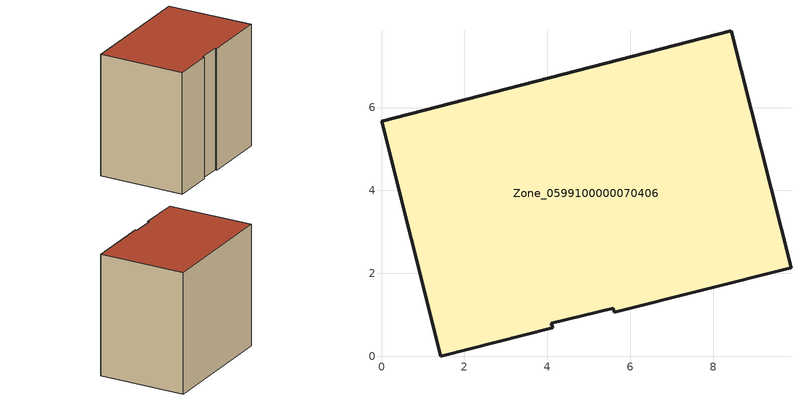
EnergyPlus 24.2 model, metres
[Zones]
Zone_0599100000070406
 floor ground (C_G): 5.62,1.06 5.59,1.16 4.1,0.8 4.13,0.68 1.43,0 0,5.67 8.44,7.85 9.88,2.13 z0
 wall outside (C_F): 5.62,1.06 9.88,2.13 8.44,7.85 0,5.67 1.43,0 4.13,0.68 4.1,0.8 5.59,1.16 5.62,1.06 z0:8.23
 roof outside (C_R): 5.59,1.16 5.62,1.06 9.88,2.13 8.44,7.85 0,5.67 1.43,0 4.13,0.68 4.1,0.8 z8.23
[BUILDING]
Pand.0599100000070406: North Axis=0; Terrain=City; Loads Convergence Tolerance Value=0.04; Temperature Convergence Tolerance Value=0.4; Solar Distribution=FullExterior; Maximum Number of Warmup Days=25; Minimum Number of Warmup Days=1
[Site:Location]
Rotterdam.The.Hague.AP_ZH_NLD Design_Conditions: Latitude=51.96; Longitude=4.45; Time Zone=1; Elevation=-4.5
[SITE:GROUNDTEMPERATURE:BUILDINGSURFACE]
18, 18, 18, 18, 18, 18, 18, 18, 18, 18, 18, 18
[MATERIAL] Thermal Absorptance=0.9; Solar Absorptance=0.7; Visible Absorptance=0.7
Name | Roughness | Thickness | Conductivity | Density | Specific Heat
G.TC.1975-1991 | MediumSmooth | 0.15 | 0.288461 | 540 | 1210
F.TC.1975-1991 | Rough | 0.3 | 0.230769 | 1920 | 840
R.TC.1975-1991 | MediumRough | 0.2 | 0.153846 | 1500 | 1000
[CONSTRUCTION]
C_G: G.TC.1975-1991
C_F: F.TC.1975-1991
C_R: R.TC.1975-1991
[ZONE]
Zone_0599100000070406: Type=1; Multiplier=1; Ceiling Height=Autocalculate; Volume=Autocalculate; Floor Area=autocalculate; Part of Total Floor Area=Yes
[ZONEINFILTRATION:DESIGNFLOWRATE]
Infil_Zone_0599100000070406: Zone or ZoneList or Space or SpaceList=Zone_0599100000070406; Schedule=AlwaysOn; Design Flow Rate Calculation Method=Flow/Area; Flow Rate per Floor Area=0.003; Constant Term Coefficient=1; Temperature Term Coefficient=0; Velocity Term Coefficient=0; Velocity Squared Term Coefficient=0
[HVACTEMPLATE:ZONE:IDEALLOADSAIRSYSTEM]
Zone_0599100000070406: Maximum Heating Supply Air Temperature=50; Minimum Cooling Supply Air Temperature=13; Maximum Heating Supply Air Humidity Ratio=0.0156; Minimum Cooling Supply Air Humidity Ratio=0.0077; Heating Limit=NoLimit; Cooling Limit=NoLimit; Dehumidification Control Type=ConstantSensibleHeatRatio; Cooling Sensible Heat Ratio=0.7; Dehumidification Setpoint=60; Humidification Control Type=None; Humidification Setpoint=30; Outdoor Air Method=None; Outdoor Air Flow Rate per Person=0.00944; Outdoor Air Flow Rate per Zone Floor Area=0; Outdoor Air Flow Rate per Zone=0; Demand Controlled Ventilation Type=None; Outdoor Air Economizer Type=NoEconomizer; Heat Recovery Type=None; Sensible Heat Recovery Effectiveness=0.7; Latent Heat Recovery Effectiveness=0.65
[ZONECONTROL:THERMOSTAT]
ThermostatControl_Zone_0599100000070406: Zone or ZoneList=Zone_0599100000070406; Control Type Schedule=DualSetpointControlType; Control 1=Thermostat_Zone_0599100000070406; Temperature Difference Between Cutout And Setpoint=0
[THERMOSTATSETPOINT:DUALSETPOINT]
Thermostat_Zone_0599100000070406: Heating Setpoint Temperature Schedule=HeatingSetpoint_Zone_0599100000070406; Cooling Setpoint Temperature Schedule=CoolingSetpoint_Zone_0599100000070406
[SCHEDULE:COMPACT]
HeatingSetpoint_Zone_0599100000070406: Through: 12/31, For: AllDays, Until: 24:00, 21
CoolingSetpoint_Zone_0599100000070406: Through: 12/31, For: AllDays, Until: 24:00, 24
DualSetpointControlType: Through: 12/31, For: AllDays, Until: 24:00, 4
AlwaysOn: Through: 12/31, For: AllDays, Until: 24:00, 1
